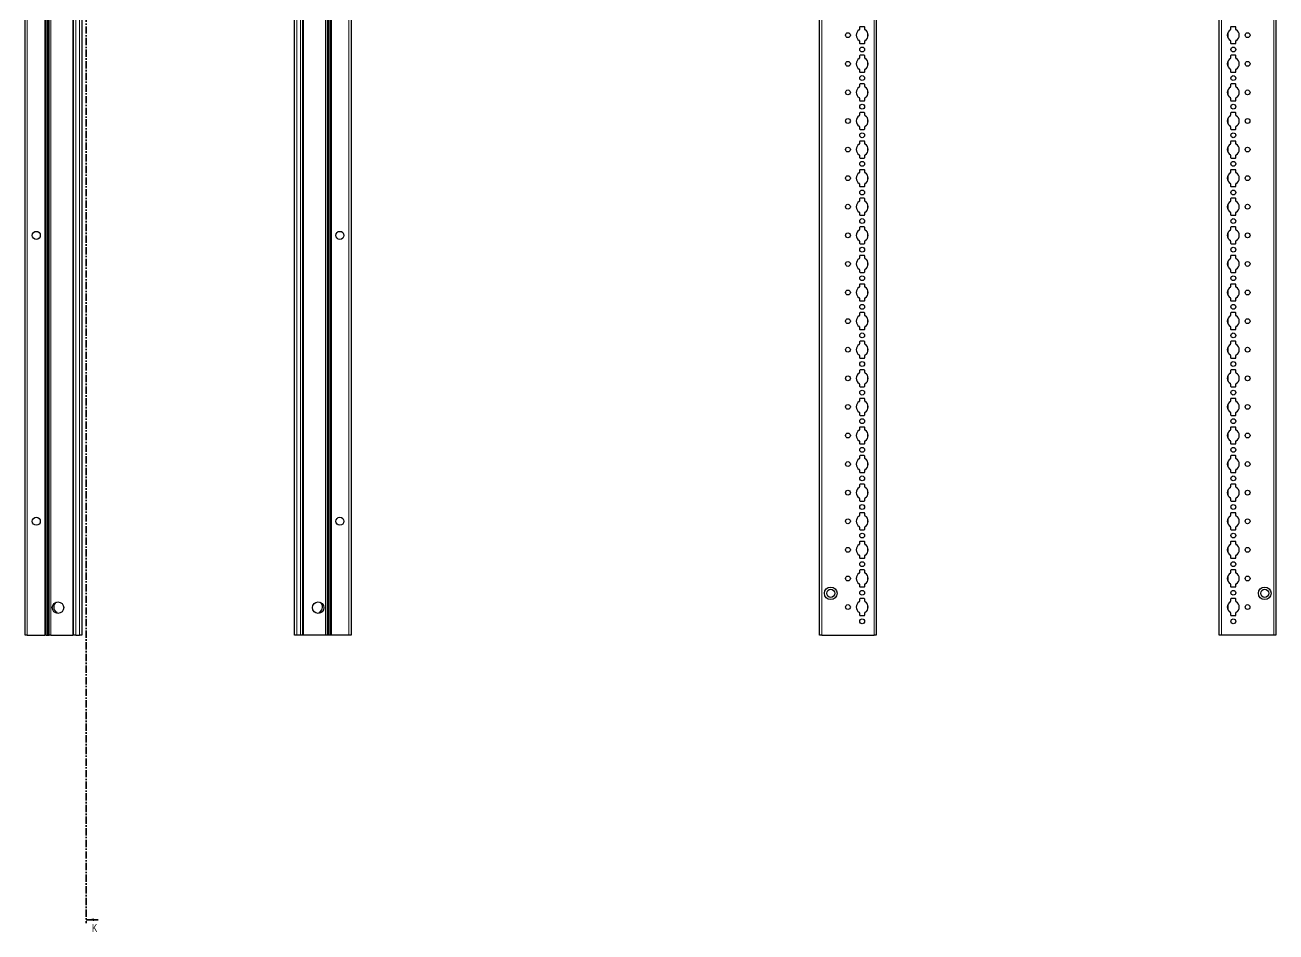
# Model space of a CAD drawing. Header units: millimetres. Extents: x -199 to 1999, y -1547 to 1507.
# Drawn here: x 905 to 1999, y -1111 to -318 of the extents above; entities that cross this region are included whole.
import ezdxf

# ---------------------------------------------------------------- set-up
doc = ezdxf.new("R2010")
doc.units = ezdxf.units.MM
doc.linetypes.add('CENTER', pattern=[10.16, 6.35, -1.27, 1.27, -1.27])
doc.styles.add('SLDTEXTSTYLE0', font='TXT', dxfattribs={"width": 0.75})

msp = doc.modelspace()

# ---------------------------------------------------------------- linework, layer by layer
at = {"color": 7, "linetype": 'CENTER', "lineweight": 35}
msp.add_line((958.03, 1499.09), (958.03, -1103.67), dxfattribs=at)
at = {"color": 7, "linetype": 'Continuous', "lineweight": 25}
for p, q in [((904.6, -851.79), (904.6, 247.21)), ((924.39, 247.21), (924.39, -851.79)), ((924.43, 247.21), (924.43, -851.79)), ((947.1, -851.79), (947.1, 247.21)), ((954.3, 247.21), (954.3, -851.79)), ((1140.3, -851.79), (1140.3, 247.21)), ((1147.5, 247.21), (1147.5, -851.79)), ((1170.17, -851.79), (1170.17, 247.21)), ((1170.21, -851.79), (1170.21, 247.21)), ((1190, 247.21), (1190, -851.79)), ((1599.77, -851.79), (1599.77, 247.21)), ((1649.47, 247.21), (1649.47, -851.79)), ((1949.47, -851.79), (1949.47, 247.21)), ((1999.17, 247.21), (1999.17, -851.79)), ((922.6, -326.54), (922.6, -278.04)), ((1172, -278.04), (1172, -326.54)), ((922.66, -326.65), (922.6, -326.54)), ((922.6, -326.54), (922.6, -328.04)), ((922.6, -328.04), (922.66, -327.94)), ((922.6, -376.54), (922.6, -328.04)), ((922.66, -327.94), (922.66, -326.65)), ((1172, -326.54), (1171.94, -326.65)), ((1171.94, -326.65), (1171.94, -327.94)), ((1171.94, -327.94), (1172, -328.04)), ((1172, -328.04), (1172, -326.54)), ((1172, -328.04), (1172, -376.54)), ((1634.82, -320.39), (1634.82, -322.27)), ((1638.92, -319.89), (1635.32, -319.89)), ((1639.42, -322.27), (1639.42, -320.39)), ((1959.52, -320.39), (1959.52, -322.27)), ((1963.62, -319.89), (1960.02, -319.89)), ((1964.12, -322.27), (1964.12, -320.39)), ((1634.82, -332.32), (1634.82, -334.19)), ((1635.32, -334.69), (1638.92, -334.69)), ((1639.42, -334.19), (1639.42, -332.32)), ((1959.52, -332.32), (1959.52, -334.19)), ((1960.02, -334.69), (1963.62, -334.69)), ((1964.12, -334.19), (1964.12, -332.32)), ((1634.82, -345.39), (1634.82, -347.27)), ((1638.92, -344.89), (1635.32, -344.89)), ((1639.42, -347.27), (1639.42, -345.39)), ((1959.52, -345.39), (1959.52, -347.27)), ((1963.62, -344.89), (1960.02, -344.89)), ((1964.12, -347.27), (1964.12, -345.39)), ((1634.82, -357.32), (1634.82, -359.19)), ((1635.32, -359.69), (1638.92, -359.69)), ((1639.42, -359.19), (1639.42, -357.32)), ((1959.52, -357.32), (1959.52, -359.19)), ((1960.02, -359.69), (1963.62, -359.69)), ((1964.12, -359.19), (1964.12, -357.32)), ((1634.82, -370.39), (1634.82, -372.27)), ((1638.92, -369.89), (1635.32, -369.89)), ((1639.42, -372.27), (1639.42, -370.39)), ((1959.52, -370.39), (1959.52, -372.27)), ((1963.62, -369.89), (1960.02, -369.89)), ((1964.12, -372.27), (1964.12, -370.39)), ((922.66, -376.65), (922.6, -376.54)), ((922.6, -376.54), (922.6, -378.04)), ((922.6, -378.04), (922.66, -377.94)), ((922.6, -426.54), (922.6, -378.04)), ((922.66, -377.94), (922.66, -376.65)), ((1172, -376.54), (1171.94, -376.65)), ((1171.94, -376.65), (1171.94, -377.94)), ((1171.94, -377.94), (1172, -378.04)), ((1172, -378.04), (1172, -376.54)), ((1172, -378.04), (1172, -426.54)), ((1634.82, -382.32), (1634.82, -384.19)), ((1639.42, -384.19), (1639.42, -382.32)), ((1959.52, -382.32), (1959.52, -384.19)), ((1964.12, -384.19), (1964.12, -382.32)), ((1635.32, -384.69), (1638.92, -384.69)), ((1960.02, -384.69), (1963.62, -384.69)), ((1634.82, -395.39), (1634.82, -397.27)), ((1638.92, -394.89), (1635.32, -394.89)), ((1639.42, -397.27), (1639.42, -395.39)), ((1959.52, -395.39), (1959.52, -397.27)), ((1963.62, -394.89), (1960.02, -394.89)), ((1964.12, -397.27), (1964.12, -395.39)), ((1634.82, -407.32), (1634.82, -409.19)), ((1635.32, -409.69), (1638.92, -409.69)), ((1639.42, -409.19), (1639.42, -407.32)), ((1959.52, -407.32), (1959.52, -409.19)), ((1960.02, -409.69), (1963.62, -409.69)), ((1964.12, -409.19), (1964.12, -407.32)), ((922.66, -426.65), (922.6, -426.54)), ((922.6, -426.54), (922.6, -428.04)), ((922.66, -427.94), (922.66, -426.65)), ((1172, -426.54), (1171.94, -426.65)), ((1171.94, -426.65), (1171.94, -427.94)), ((1172, -428.04), (1172, -426.54)), ((1634.82, -420.39), (1634.82, -422.27)), ((1638.92, -419.89), (1635.32, -419.89)), ((1639.42, -422.27), (1639.42, -420.39)), ((1959.52, -420.39), (1959.52, -422.27)), ((1963.62, -419.89), (1960.02, -419.89)), ((1964.12, -422.27), (1964.12, -420.39)), ((922.6, -428.04), (922.66, -427.94)), ((922.6, -476.54), (922.6, -428.04)), ((1171.94, -427.94), (1172, -428.04)), ((1172, -428.04), (1172, -476.54)), ((1634.82, -432.32), (1634.82, -434.19)), ((1635.32, -434.69), (1638.92, -434.69)), ((1639.42, -434.19), (1639.42, -432.32)), ((1959.52, -432.32), (1959.52, -434.19)), ((1960.02, -434.69), (1963.62, -434.69)), ((1964.12, -434.19), (1964.12, -432.32)), ((1634.82, -445.39), (1634.82, -447.27)), ((1638.92, -444.89), (1635.32, -444.89)), ((1639.42, -447.27), (1639.42, -445.39)), ((1959.52, -445.39), (1959.52, -447.27)), ((1963.62, -444.89), (1960.02, -444.89)), ((1964.12, -447.27), (1964.12, -445.39)), ((1634.82, -457.32), (1634.82, -459.19)), ((1635.32, -459.69), (1638.92, -459.69)), ((1639.42, -459.19), (1639.42, -457.32)), ((1959.52, -457.32), (1959.52, -459.19)), ((1960.02, -459.69), (1963.62, -459.69)), ((1964.12, -459.19), (1964.12, -457.32)), ((1634.82, -470.39), (1634.82, -472.27)), ((1638.92, -469.89), (1635.32, -469.89)), ((1639.42, -472.27), (1639.42, -470.39)), ((1959.52, -470.39), (1959.52, -472.27)), ((1963.62, -469.89), (1960.02, -469.89)), ((1964.12, -472.27), (1964.12, -470.39)), ((922.66, -476.65), (922.6, -476.54)), ((922.6, -476.54), (922.6, -478.04)), ((922.6, -478.04), (922.66, -477.94)), ((922.6, -526.54), (922.6, -478.04)), ((922.66, -477.94), (922.66, -476.65)), ((1172, -476.54), (1171.94, -476.65)), ((1171.94, -476.65), (1171.94, -477.94)), ((1171.94, -477.94), (1172, -478.04)), ((1172, -478.04), (1172, -476.54)), ((1172, -478.04), (1172, -526.54)), ((1634.82, -482.32), (1634.82, -484.19)), ((1635.32, -484.69), (1638.92, -484.69)), ((1639.42, -484.19), (1639.42, -482.32)), ((1959.52, -482.32), (1959.52, -484.19)), ((1960.02, -484.69), (1963.62, -484.69)), ((1964.12, -484.19), (1964.12, -482.32)), ((1634.82, -495.39), (1634.82, -497.27)), ((1638.92, -494.89), (1635.32, -494.89)), ((1639.42, -497.27), (1639.42, -495.39)), ((1959.52, -495.39), (1959.52, -497.27)), ((1963.62, -494.89), (1960.02, -494.89)), ((1964.12, -497.27), (1964.12, -495.39)), ((1634.82, -507.32), (1634.82, -509.19)), ((1635.32, -509.69), (1638.92, -509.69)), ((1639.42, -509.19), (1639.42, -507.32)), ((1959.52, -507.32), (1959.52, -509.19)), ((1960.02, -509.69), (1963.62, -509.69)), ((1964.12, -509.19), (1964.12, -507.32)), ((1634.82, -520.39), (1634.82, -522.27)), ((1638.92, -519.89), (1635.32, -519.89)), ((1639.42, -522.27), (1639.42, -520.39)), ((1959.52, -520.39), (1959.52, -522.27)), ((1963.62, -519.89), (1960.02, -519.89)), ((1964.12, -522.27), (1964.12, -520.39)), ((922.66, -526.65), (922.6, -526.54)), ((922.6, -526.54), (922.6, -528.04)), ((922.6, -528.04), (922.66, -527.94)), ((922.6, -576.54), (922.6, -528.04)), ((922.66, -527.94), (922.66, -526.65)), ((1172, -526.54), (1171.94, -526.65)), ((1171.94, -526.65), (1171.94, -527.94)), ((1171.94, -527.94), (1172, -528.04)), ((1172, -528.04), (1172, -526.54)), ((1172, -528.04), (1172, -576.54)), ((1634.82, -532.32), (1634.82, -534.19)), ((1635.32, -534.69), (1638.92, -534.69)), ((1639.42, -534.19), (1639.42, -532.32)), ((1959.52, -532.32), (1959.52, -534.19)), ((1960.02, -534.69), (1963.62, -534.69)), ((1964.12, -534.19), (1964.12, -532.32)), ((1634.82, -545.39), (1634.82, -547.27)), ((1638.92, -544.89), (1635.32, -544.89)), ((1639.42, -547.27), (1639.42, -545.39)), ((1959.52, -545.39), (1959.52, -547.27)), ((1963.62, -544.89), (1960.02, -544.89)), ((1964.12, -547.27), (1964.12, -545.39)), ((1634.82, -557.32), (1634.82, -559.19)), ((1639.42, -559.19), (1639.42, -557.32)), ((1959.52, -557.32), (1959.52, -559.19)), ((1964.12, -559.19), (1964.12, -557.32)), ((1635.32, -559.69), (1638.92, -559.69)), ((1960.02, -559.69), (1963.62, -559.69)), ((922.66, -576.65), (922.6, -576.54)), ((922.6, -576.54), (922.6, -578.04)), ((922.6, -578.04), (922.66, -577.94)), ((922.6, -626.54), (922.6, -578.04)), ((922.66, -577.94), (922.66, -576.65)), ((1172, -576.54), (1171.94, -576.65)), ((1171.94, -576.65), (1171.94, -577.94)), ((1171.94, -577.94), (1172, -578.04)), ((1172, -578.04), (1172, -576.54)), ((1172, -578.04), (1172, -626.54)), ((1634.82, -570.39), (1634.82, -572.27)), ((1638.92, -569.89), (1635.32, -569.89)), ((1639.42, -572.27), (1639.42, -570.39)), ((1959.52, -570.39), (1959.52, -572.27)), ((1963.62, -569.89), (1960.02, -569.89)), ((1964.12, -572.27), (1964.12, -570.39)), ((1634.82, -582.32), (1634.82, -584.19)), ((1635.32, -584.69), (1638.92, -584.69)), ((1639.42, -584.19), (1639.42, -582.32)), ((1959.52, -582.32), (1959.52, -584.19)), ((1960.02, -584.69), (1963.62, -584.69)), ((1964.12, -584.19), (1964.12, -582.32)), ((1634.82, -595.39), (1634.82, -597.27)), ((1638.92, -594.89), (1635.32, -594.89)), ((1639.42, -597.27), (1639.42, -595.39)), ((1959.52, -595.39), (1959.52, -597.27)), ((1963.62, -594.89), (1960.02, -594.89)), ((1964.12, -597.27), (1964.12, -595.39)), ((1634.82, -607.32), (1634.82, -609.19)), ((1635.32, -609.69), (1638.92, -609.69)), ((1639.42, -609.19), (1639.42, -607.32)), ((1959.52, -607.32), (1959.52, -609.19)), ((1960.02, -609.69), (1963.62, -609.69)), ((1964.12, -609.19), (1964.12, -607.32)), ((1634.82, -620.39), (1634.82, -622.27)), ((1638.92, -619.89), (1635.32, -619.89)), ((1639.42, -622.27), (1639.42, -620.39)), ((1959.52, -620.39), (1959.52, -622.27)), ((1963.62, -619.89), (1960.02, -619.89)), ((1964.12, -622.27), (1964.12, -620.39)), ((922.66, -626.65), (922.6, -626.54)), ((922.6, -626.54), (922.6, -628.04)), ((922.6, -628.04), (922.66, -627.94)), ((922.6, -676.54), (922.6, -628.04)), ((922.66, -627.94), (922.66, -626.65)), ((1172, -626.54), (1171.94, -626.65)), ((1171.94, -626.65), (1171.94, -627.94)), ((1171.94, -627.94), (1172, -628.04)), ((1172, -628.04), (1172, -626.54)), ((1172, -628.04), (1172, -676.54)), ((1634.82, -632.32), (1634.82, -634.19)), ((1635.32, -634.69), (1638.92, -634.69)), ((1639.42, -634.19), (1639.42, -632.32)), ((1959.52, -632.32), (1959.52, -634.19)), ((1960.02, -634.69), (1963.62, -634.69)), ((1964.12, -634.19), (1964.12, -632.32)), ((1634.82, -645.39), (1634.82, -647.27)), ((1638.92, -644.89), (1635.32, -644.89)), ((1639.42, -647.27), (1639.42, -645.39)), ((1959.52, -645.39), (1959.52, -647.27)), ((1963.62, -644.89), (1960.02, -644.89)), ((1964.12, -647.27), (1964.12, -645.39)), ((1634.82, -657.32), (1634.82, -659.19)), ((1635.32, -659.69), (1638.92, -659.69)), ((1639.42, -659.19), (1639.42, -657.32)), ((1959.52, -657.32), (1959.52, -659.19)), ((1960.02, -659.69), (1963.62, -659.69)), ((1964.12, -659.19), (1964.12, -657.32)), ((922.66, -676.65), (922.6, -676.54)), ((922.6, -676.54), (922.6, -678.04)), ((922.6, -678.04), (922.66, -677.94)), ((922.6, -726.54), (922.6, -678.04)), ((922.66, -677.94), (922.66, -676.65)), ((1172, -676.54), (1171.94, -676.65)), ((1171.94, -676.65), (1171.94, -677.94)), ((1171.94, -677.94), (1172, -678.04)), ((1172, -678.04), (1172, -676.54)), ((1172, -678.04), (1172, -726.54)), ((1634.82, -670.39), (1634.82, -672.27)), ((1638.92, -669.89), (1635.32, -669.89)), ((1639.42, -672.27), (1639.42, -670.39)), ((1959.52, -670.39), (1959.52, -672.27)), ((1963.62, -669.89), (1960.02, -669.89)), ((1964.12, -672.27), (1964.12, -670.39)), ((1634.82, -682.32), (1634.82, -684.19)), ((1635.32, -684.69), (1638.92, -684.69)), ((1639.42, -684.19), (1639.42, -682.32)), ((1959.52, -682.32), (1959.52, -684.19)), ((1960.02, -684.69), (1963.62, -684.69)), ((1964.12, -684.19), (1964.12, -682.32)), ((1634.82, -695.39), (1634.82, -697.27)), ((1638.92, -694.89), (1635.32, -694.89)), ((1639.42, -697.27), (1639.42, -695.39)), ((1959.52, -695.39), (1959.52, -697.27)), ((1963.62, -694.89), (1960.02, -694.89)), ((1964.12, -697.27), (1964.12, -695.39)), ((1634.82, -707.32), (1634.82, -709.19)), ((1635.32, -709.69), (1638.92, -709.69)), ((1639.42, -709.19), (1639.42, -707.32)), ((1959.52, -707.32), (1959.52, -709.19)), ((1960.02, -709.69), (1963.62, -709.69)), ((1964.12, -709.19), (1964.12, -707.32)), ((1634.82, -720.39), (1634.82, -722.27)), ((1638.92, -719.89), (1635.32, -719.89)), ((1639.42, -722.27), (1639.42, -720.39)), ((1959.52, -720.39), (1959.52, -722.27)), ((1963.62, -719.89), (1960.02, -719.89)), ((1964.12, -722.27), (1964.12, -720.39)), ((922.66, -726.65), (922.6, -726.54)), ((922.6, -726.54), (922.6, -728.04)), ((922.6, -728.04), (922.66, -727.94)), ((922.6, -776.54), (922.6, -728.04)), ((922.66, -727.94), (922.66, -726.65)), ((1172, -726.54), (1171.94, -726.65)), ((1171.94, -726.65), (1171.94, -727.94)), ((1171.94, -727.94), (1172, -728.04)), ((1172, -728.04), (1172, -726.54)), ((1172, -728.04), (1172, -776.54)), ((1634.82, -732.32), (1634.82, -734.19)), ((1639.42, -734.19), (1639.42, -732.32)), ((1959.52, -732.32), (1959.52, -734.19)), ((1964.12, -734.19), (1964.12, -732.32)), ((1635.32, -734.69), (1638.92, -734.69)), ((1960.02, -734.69), (1963.62, -734.69)), ((1634.82, -745.39), (1634.82, -747.27)), ((1638.92, -744.89), (1635.32, -744.89)), ((1639.42, -747.27), (1639.42, -745.39)), ((1959.52, -745.39), (1959.52, -747.27)), ((1963.62, -744.89), (1960.02, -744.89)), ((1964.12, -747.27), (1964.12, -745.39)), ((1634.82, -757.32), (1634.82, -759.19)), ((1635.32, -759.69), (1638.92, -759.69)), ((1639.42, -759.19), (1639.42, -757.32)), ((1959.52, -757.32), (1959.52, -759.19)), ((1960.02, -759.69), (1963.62, -759.69)), ((1964.12, -759.19), (1964.12, -757.32)), ((922.66, -776.65), (922.6, -776.54)), ((922.6, -776.54), (922.6, -778.04)), ((922.66, -777.94), (922.66, -776.65)), ((1172, -776.54), (1171.94, -776.65)), ((1171.94, -776.65), (1171.94, -777.94)), ((1172, -778.04), (1172, -776.54)), ((1634.82, -770.39), (1634.82, -772.27)), ((1638.92, -769.89), (1635.32, -769.89)), ((1639.42, -772.27), (1639.42, -770.39)), ((1959.52, -770.39), (1959.52, -772.27)), ((1963.62, -769.89), (1960.02, -769.89)), ((1964.12, -772.27), (1964.12, -770.39)), ((922.6, -778.04), (922.66, -777.94)), ((922.6, -826.54), (922.6, -778.04)), ((1171.94, -777.94), (1172, -778.04)), ((1172, -778.04), (1172, -826.54)), ((1634.82, -782.32), (1634.82, -784.19)), ((1635.32, -784.69), (1638.92, -784.69)), ((1639.42, -784.19), (1639.42, -782.32)), ((1959.52, -782.32), (1959.52, -784.19)), ((1960.02, -784.69), (1963.62, -784.69)), ((1964.12, -784.19), (1964.12, -782.32)), ((1634.82, -795.39), (1634.82, -797.27)), ((1638.92, -794.89), (1635.32, -794.89)), ((1639.42, -797.27), (1639.42, -795.39)), ((1959.52, -795.39), (1959.52, -797.27)), ((1963.62, -794.89), (1960.02, -794.89)), ((1964.12, -797.27), (1964.12, -795.39)), ((1634.82, -807.32), (1634.82, -809.19)), ((1635.32, -809.69), (1638.92, -809.69)), ((1639.42, -809.19), (1639.42, -807.32)), ((1959.52, -807.32), (1959.52, -809.19)), ((1960.02, -809.69), (1963.62, -809.69)), ((1964.12, -809.19), (1964.12, -807.32)), ((1634.82, -820.39), (1634.82, -822.27)), ((1638.92, -819.89), (1635.32, -819.89)), ((1639.42, -822.27), (1639.42, -820.39)), ((1959.52, -820.39), (1959.52, -822.27)), ((1963.62, -819.89), (1960.02, -819.89)), ((1964.12, -822.27), (1964.12, -820.39)), ((922.66, -826.65), (922.6, -826.54)), ((922.6, -826.54), (922.6, -828.04)), ((922.6, -828.04), (922.66, -827.94)), ((922.6, -851.79), (922.6, -828.04)), ((922.66, -827.94), (922.66, -826.65)), ((1172, -826.54), (1171.94, -826.65)), ((1171.94, -826.65), (1171.94, -827.94)), ((1171.94, -827.94), (1172, -828.04)), ((1172, -828.04), (1172, -826.54)), ((1172, -828.04), (1172, -851.79)), ((932.65, -832.73), (932.65, -832.32)), ((1161.95, -832.32), (1161.95, -832.73)), ((1634.82, -832.32), (1634.82, -834.19)), ((1635.32, -834.69), (1638.92, -834.69)), ((1639.42, -834.19), (1639.42, -832.32)), ((1959.52, -832.32), (1959.52, -834.19)), ((1960.02, -834.69), (1963.62, -834.69)), ((1964.12, -834.19), (1964.12, -832.32)), ((906.6, -851.79), (904.6, -851.79)), ((906.6, -851.79), (921.95, -851.79)), ((922.6, -851.79), (921.95, -851.79)), ((923.19, -851.79), (922.6, -851.79)), ((923.19, -851.79), (924.39, -851.79)), ((924.39, -851.79), (924.43, -851.79)), ((924.43, -851.79), (925.63, -851.79)), ((927.05, -851.79), (925.63, -851.79)), ((927.05, -851.79), (946.45, -851.79)), ((947.1, -851.79), (946.45, -851.79)), ((949.1, -851.79), (947.1, -851.79)), ((949.1, -851.79), (952.3, -851.79)), ((954.3, -851.79), (952.3, -851.79)), ((1142.3, -851.79), (1140.3, -851.79)), ((1145.5, -851.79), (1142.3, -851.79)), ((1147.5, -851.79), (1145.5, -851.79)), ((1148.15, -851.79), (1147.5, -851.79)), ((1167.55, -851.79), (1148.15, -851.79)), ((1168.97, -851.79), (1167.55, -851.79)), ((1170.17, -851.79), (1168.97, -851.79)), ((1170.21, -851.79), (1170.17, -851.79)), ((1171.42, -851.79), (1170.21, -851.79)), ((1172, -851.79), (1171.42, -851.79)), ((1172.65, -851.79), (1172, -851.79)), ((1188, -851.79), (1172.65, -851.79)), ((1190, -851.79), (1188, -851.79)), ((1601.77, -851.79), (1599.77, -851.79)), ((1601.77, -851.79), (1647.47, -851.79)), ((1649.47, -851.79), (1647.47, -851.79)), ((1951.47, -851.79), (1949.47, -851.79)), ((1997.17, -851.79), (1951.47, -851.79)), ((1999.17, -851.79), (1997.17, -851.79))]:
    msp.add_line(p, q, dxfattribs=at)
at = {"color": 8, "linetype": 'Continuous', "lineweight": 18}
for p, q in [((906.6, 247.21), (906.6, -851.79)), ((921.95, -851.79), (921.95, 247.21)), ((923.19, 247.21), (923.19, -851.79)), ((925.63, -851.79), (925.63, 247.21)), ((927.05, 247.21), (927.05, -851.79)), ((946.45, -851.79), (946.45, 247.21)), ((949.1, 247.21), (949.1, -851.79)), ((952.3, -851.79), (952.3, 247.21)), ((1142.3, 247.21), (1142.3, -851.79)), ((1145.5, -851.79), (1145.5, 247.21)), ((1148.15, 247.21), (1148.15, -851.79)), ((1167.55, -851.79), (1167.55, 247.21)), ((1168.97, 247.21), (1168.97, -851.79)), ((1171.42, -851.79), (1171.42, 247.21)), ((1172.65, 247.21), (1172.65, -851.79)), ((1188, -851.79), (1188, 247.21)), ((1601.77, 247.21), (1601.77, -851.79)), ((1647.47, -851.79), (1647.47, 247.21)), ((1951.47, 247.21), (1951.47, -851.79)), ((1997.17, -851.79), (1997.17, 247.21)), ((1641.62, -330), (1641.62, -324.59)), ((1957.32, -324.59), (1957.32, -330)), ((1641.62, -355), (1641.62, -349.59)), ((1957.32, -349.59), (1957.32, -355)), ((1641.62, -380), (1641.62, -374.59)), ((1957.32, -374.59), (1957.32, -380)), ((1641.62, -405), (1641.62, -399.59)), ((1957.32, -399.59), (1957.32, -405)), ((1641.62, -430), (1641.62, -424.59)), ((1957.32, -424.59), (1957.32, -430)), ((1641.62, -455), (1641.62, -449.59)), ((1957.32, -449.59), (1957.32, -455)), ((1641.62, -480), (1641.62, -474.59)), ((1957.32, -474.59), (1957.32, -480)), ((1641.62, -505), (1641.62, -499.59)), ((1957.32, -499.59), (1957.32, -505)), ((1641.62, -530), (1641.62, -524.59)), ((1957.32, -524.59), (1957.32, -530)), ((1641.62, -555), (1641.62, -549.59)), ((1957.32, -549.59), (1957.32, -555)), ((1641.62, -580), (1641.62, -574.59)), ((1957.32, -574.59), (1957.32, -580)), ((1641.62, -605), (1641.62, -599.59)), ((1957.32, -599.59), (1957.32, -605)), ((1641.62, -630), (1641.62, -624.59)), ((1957.32, -624.59), (1957.32, -630)), ((1641.62, -655), (1641.62, -649.59)), ((1957.32, -649.59), (1957.32, -655)), ((1641.62, -680), (1641.62, -674.59)), ((1957.32, -674.59), (1957.32, -680)), ((1641.62, -705), (1641.62, -699.59)), ((1957.32, -699.59), (1957.32, -705)), ((1641.62, -730), (1641.62, -724.59)), ((1957.32, -724.59), (1957.32, -730)), ((1641.62, -755), (1641.62, -749.59)), ((1957.32, -749.59), (1957.32, -755)), ((1641.62, -780), (1641.62, -774.59)), ((1957.32, -774.59), (1957.32, -780)), ((1641.62, -805), (1641.62, -799.59)), ((1957.32, -799.59), (1957.32, -805)), ((1641.62, -830), (1641.62, -824.59)), ((1957.32, -824.59), (1957.32, -830))]:
    msp.add_line(p, q, dxfattribs=at)
at = {"color": 7, "linetype": 'Continuous', "lineweight": 35}
msp.add_line((968.67, -1100.67), (958.03, -1100.67), dxfattribs=at)
at = {"color": 7, "linetype": 'Continuous', "lineweight": 25}
for centre, radius in [((1624.62, -327.29), 2.12), ((1974.32, -327.29), 2.12), ((1637.12, -339.79), 2.12), ((1961.82, -339.79), 2.12), ((1624.62, -352.29), 2.12), ((1974.32, -352.29), 2.12), ((1637.12, -364.79), 2.12), ((1961.82, -364.79), 2.12), ((1624.62, -377.29), 2.12), ((1974.32, -377.29), 2.12), ((1637.12, -389.79), 2.12), ((1961.82, -389.79), 2.12), ((1624.62, -402.29), 2.12), ((1974.32, -402.29), 2.12), ((1637.12, -414.79), 2.12), ((1961.82, -414.79), 2.12), ((1624.62, -427.29), 2.12), ((1974.32, -427.29), 2.12), ((1637.12, -439.79), 2.12), ((1961.82, -439.79), 2.12), ((1624.62, -452.29), 2.12), ((1974.32, -452.29), 2.12), ((1637.12, -464.79), 2.12), ((1961.82, -464.79), 2.12), ((1624.62, -477.29), 2.12), ((1974.32, -477.29), 2.12), ((1637.12, -489.79), 2.12), ((1961.82, -489.79), 2.12), ((914.5, -502.29), 3.5), ((1180.1, -502.29), 3.5), ((1624.62, -502.29), 2.12), ((1974.32, -502.29), 2.12), ((1637.12, -514.79), 2.12), ((1961.82, -514.79), 2.12), ((1624.62, -527.29), 2.12), ((1974.32, -527.29), 2.12), ((1637.12, -539.79), 2.12), ((1961.82, -539.79), 2.12), ((1624.62, -552.29), 2.12), ((1974.32, -552.29), 2.12), ((1637.12, -564.79), 2.12), ((1961.82, -564.79), 2.12), ((1624.62, -577.29), 2.12), ((1974.32, -577.29), 2.12), ((1637.12, -589.79), 2.12), ((1961.82, -589.79), 2.12), ((1624.62, -602.29), 2.12), ((1974.32, -602.29), 2.12), ((1637.12, -614.79), 2.12), ((1961.82, -614.79), 2.12), ((1624.62, -627.29), 2.12), ((1974.32, -627.29), 2.12), ((1637.12, -639.79), 2.12), ((1961.82, -639.79), 2.12), ((1624.62, -652.29), 2.12), ((1974.32, -652.29), 2.12), ((1637.12, -664.79), 2.12), ((1961.82, -664.79), 2.12), ((1624.62, -677.29), 2.12), ((1974.32, -677.29), 2.12), ((1637.12, -689.79), 2.12), ((1961.82, -689.79), 2.12), ((1624.62, -702.29), 2.12), ((1974.32, -702.29), 2.12), ((1637.12, -714.79), 2.12), ((1961.82, -714.79), 2.12), ((1624.62, -727.29), 2.12), ((1974.32, -727.29), 2.13), ((1637.12, -739.79), 2.12), ((1961.82, -739.79), 2.12), ((914.5, -752.29), 3.5), ((1180.1, -752.29), 3.5), ((1624.62, -752.29), 2.12), ((1974.32, -752.29), 2.13), ((1637.12, -764.79), 2.12), ((1961.82, -764.79), 2.12), ((1624.62, -777.29), 2.12), ((1974.32, -777.29), 2.13), ((1637.12, -789.79), 2.12), ((1961.82, -789.79), 2.12), ((1609.62, -815.29), 5.5), ((1624.62, -802.29), 2.12), ((1974.32, -802.29), 2.12), ((1989.32, -815.29), 5.5), ((1609.62, -815.29), 3.5), ((1637.12, -814.79), 2.12), ((1961.82, -814.79), 2.12), ((1989.32, -815.29), 3.5), ((933.45, -827.79), 5), ((1161.15, -827.79), 5), ((1624.62, -827.29), 2.12), ((1974.32, -827.29), 2.12), ((1637.12, -839.79), 2.12), ((1961.82, -839.79), 2.12)]:
    msp.add_circle(centre, radius, dxfattribs=at)
for centre, radius, start, end in [((1637.12, -327.29), 5.25, 119.14074, 240.85926), ((1634.32, -322.27), 0.5, 299.14074, 0), ((1635.32, -320.39), 0.5, 90, 180), ((1638.92, -320.39), 0.5, 0, 90), ((1639.92, -322.27), 0.5, 180, 240.85926), ((1637.12, -327.29), 5.25, 299.14074, 60.85926), ((1961.82, -327.29), 5.25, 119.14074, 240.85926), ((1959.02, -322.27), 0.5, 299.14074, 0), ((1960.02, -320.39), 0.5, 90, 180), ((1963.62, -320.39), 0.5, 0, 90), ((1964.62, -322.27), 0.5, 180, 240.85926), ((1961.82, -327.29), 5.25, 299.14074, 60.85926), ((1634.32, -332.32), 0.5, 0, 60.85926), ((1635.32, -334.19), 0.5, 180, 270), ((1638.92, -334.19), 0.5, 270, 0), ((1639.92, -332.32), 0.5, 119.14074, 180), ((1959.02, -332.32), 0.5, 0, 60.85926), ((1960.02, -334.19), 0.5, 180, 270), ((1963.62, -334.19), 0.5, 270, 0), ((1964.62, -332.32), 0.5, 119.14074, 180), ((1637.12, -352.29), 5.25, 119.14074, 240.85926), ((1634.32, -347.27), 0.5, 299.14074, 0), ((1635.32, -345.39), 0.5, 90, 180), ((1638.92, -345.39), 0.5, 0, 90), ((1639.92, -347.27), 0.5, 180, 240.85926), ((1637.12, -352.29), 5.25, 299.14074, 60.85926), ((1961.82, -352.29), 5.25, 119.14074, 240.85926), ((1959.02, -347.27), 0.5, 299.14074, 0), ((1960.02, -345.39), 0.5, 90, 180), ((1963.62, -345.39), 0.5, 0, 90), ((1964.62, -347.27), 0.5, 180, 240.85926), ((1961.82, -352.29), 5.25, 299.14074, 60.85926), ((1634.32, -357.32), 0.5, 0, 60.85926), ((1635.32, -359.19), 0.5, 180, 270), ((1638.92, -359.19), 0.5, 270, 0), ((1639.92, -357.32), 0.5, 119.14074, 180), ((1959.02, -357.32), 0.5, 0, 60.85926), ((1960.02, -359.19), 0.5, 180, 270), ((1963.62, -359.19), 0.5, 270, 0), ((1964.62, -357.32), 0.5, 119.14074, 180), ((1635.32, -370.39), 0.5, 90, 180), ((1638.92, -370.39), 0.5, 0, 90), ((1960.02, -370.39), 0.5, 90, 180), ((1963.62, -370.39), 0.5, 0, 90), ((1637.12, -377.29), 5.25, 119.14074, 240.85926), ((1634.32, -372.27), 0.5, 299.14074, 0), ((1634.32, -382.32), 0.5, 0, 60.85926), ((1639.92, -372.27), 0.5, 180, 240.85926), ((1639.92, -382.32), 0.5, 119.14074, 180), ((1637.12, -377.29), 5.25, 299.14074, 60.85926), ((1961.82, -377.29), 5.25, 119.14074, 240.85926), ((1959.02, -372.27), 0.5, 299.14074, 0), ((1959.02, -382.32), 0.5, 0, 60.85926), ((1964.62, -372.27), 0.5, 180, 240.85926), ((1964.62, -382.32), 0.5, 119.14074, 180), ((1961.82, -377.29), 5.25, 299.14074, 60.85926), ((1635.32, -384.19), 0.5, 180, 270), ((1638.92, -384.19), 0.5, 270, 0), ((1960.02, -384.19), 0.5, 180, 270), ((1963.62, -384.19), 0.5, 270, 0), ((1637.12, -402.29), 5.25, 119.14074, 240.85926), ((1634.32, -397.27), 0.5, 299.14074, 0), ((1635.32, -395.39), 0.5, 90, 180), ((1638.92, -395.39), 0.5, 0, 90), ((1639.92, -397.27), 0.5, 180, 240.85926), ((1637.12, -402.29), 5.25, 299.14074, 60.85926), ((1961.82, -402.29), 5.25, 119.14074, 240.85926), ((1959.02, -397.27), 0.5, 299.14074, 0), ((1960.02, -395.39), 0.5, 90, 180), ((1963.62, -395.39), 0.5, 0, 90), ((1964.62, -397.27), 0.5, 180, 240.85926), ((1961.82, -402.29), 5.25, 299.14074, 60.85926), ((1634.32, -407.32), 0.5, 0, 60.85926), ((1635.32, -409.19), 0.5, 180, 270), ((1638.92, -409.19), 0.5, 270, 0), ((1639.92, -407.32), 0.5, 119.14074, 180), ((1959.02, -407.32), 0.5, 0, 60.85926), ((1960.02, -409.19), 0.5, 180, 270), ((1963.62, -409.19), 0.5, 270, 0), ((1964.62, -407.32), 0.5, 119.14074, 180), ((1637.12, -427.29), 5.25, 119.14074, 240.85926), ((1634.32, -422.27), 0.5, 299.14074, 0), ((1635.32, -420.39), 0.5, 90, 180), ((1638.92, -420.39), 0.5, 0, 90), ((1639.92, -422.27), 0.5, 180, 240.85926), ((1637.12, -427.29), 5.25, 299.14074, 60.85926), ((1961.82, -427.29), 5.25, 119.14074, 240.85926), ((1959.02, -422.27), 0.5, 299.14074, 0), ((1960.02, -420.39), 0.5, 90, 180), ((1963.62, -420.39), 0.5, 0, 90), ((1964.62, -422.27), 0.5, 180, 240.85926), ((1961.82, -427.29), 5.25, 299.14074, 60.85926), ((1634.32, -432.32), 0.5, 0, 60.85926), ((1635.32, -434.19), 0.5, 180, 270), ((1638.92, -434.19), 0.5, 270, 0), ((1639.92, -432.32), 0.5, 119.14074, 180), ((1959.02, -432.32), 0.5, 0, 60.85926), ((1960.02, -434.19), 0.5, 180, 270), ((1963.62, -434.19), 0.5, 270, 0), ((1964.62, -432.32), 0.5, 119.14074, 180), ((1637.12, -452.29), 5.25, 119.14074, 240.85926), ((1634.32, -447.27), 0.5, 299.14074, 0), ((1635.32, -445.39), 0.5, 90, 180), ((1638.92, -445.39), 0.5, 0, 90), ((1639.92, -447.27), 0.5, 180, 240.85926), ((1637.12, -452.29), 5.25, 299.14074, 60.85926), ((1961.82, -452.29), 5.25, 119.14074, 240.85926), ((1959.02, -447.27), 0.5, 299.14074, 0), ((1960.02, -445.39), 0.5, 90, 180), ((1963.62, -445.39), 0.5, 0, 90), ((1964.62, -447.27), 0.5, 180, 240.85926), ((1961.82, -452.29), 5.25, 299.14074, 60.85926), ((1634.32, -457.32), 0.5, 0, 60.85926), ((1635.32, -459.19), 0.5, 180, 270), ((1638.92, -459.19), 0.5, 270, 0), ((1639.92, -457.32), 0.5, 119.14074, 180), ((1959.02, -457.32), 0.5, 0, 60.85926), ((1960.02, -459.19), 0.5, 180, 270), ((1963.62, -459.19), 0.5, 270, 0), ((1964.62, -457.32), 0.5, 119.14074, 180), ((1635.32, -470.39), 0.5, 90, 180), ((1638.92, -470.39), 0.5, 0, 90), ((1960.02, -470.39), 0.5, 90, 180), ((1963.62, -470.39), 0.5, 0, 90), ((1637.12, -477.29), 5.25, 119.14074, 240.85926), ((1634.32, -472.27), 0.5, 299.14074, 0), ((1639.92, -472.27), 0.5, 180, 240.85926), ((1637.12, -477.29), 5.25, 299.14074, 60.85926), ((1961.82, -477.29), 5.25, 119.14074, 240.85926), ((1959.02, -472.27), 0.5, 299.14074, 0), ((1964.62, -472.27), 0.5, 180, 240.85926), ((1961.82, -477.29), 5.25, 299.14074, 60.85926), ((1634.32, -482.32), 0.5, 0, 60.85926), ((1635.32, -484.19), 0.5, 180, 270), ((1638.92, -484.19), 0.5, 270, 0), ((1639.92, -482.32), 0.5, 119.14074, 180), ((1959.02, -482.32), 0.5, 0, 60.85926), ((1960.02, -484.19), 0.5, 180, 270), ((1963.62, -484.19), 0.5, 270, 0), ((1964.62, -482.32), 0.5, 119.14074, 180), ((1637.12, -502.29), 5.25, 119.14074, 240.85926), ((1634.32, -497.27), 0.5, 299.14074, 0), ((1635.32, -495.39), 0.5, 90, 180), ((1638.92, -495.39), 0.5, 0, 90), ((1639.92, -497.27), 0.5, 180, 240.85926), ((1637.12, -502.29), 5.25, 299.14074, 60.85926), ((1961.82, -502.29), 5.25, 119.14074, 240.85926), ((1959.02, -497.27), 0.5, 299.14074, 0), ((1960.02, -495.39), 0.5, 90, 180), ((1963.62, -495.39), 0.5, 0, 90), ((1964.62, -497.27), 0.5, 180, 240.85926), ((1961.82, -502.29), 5.25, 299.14074, 60.85926), ((1634.32, -507.32), 0.5, 0, 60.85926), ((1635.32, -509.19), 0.5, 180, 270), ((1638.92, -509.19), 0.5, 270, 0), ((1639.92, -507.32), 0.5, 119.14074, 180), ((1959.02, -507.32), 0.5, 0, 60.85926), ((1960.02, -509.19), 0.5, 180, 270), ((1963.62, -509.19), 0.5, 270, 0), ((1964.62, -507.32), 0.5, 119.14074, 180), ((1637.12, -527.29), 5.25, 119.14074, 240.85926), ((1634.32, -522.27), 0.5, 299.14074, 0), ((1635.32, -520.39), 0.5, 90, 180), ((1638.92, -520.39), 0.5, 0, 90), ((1639.92, -522.27), 0.5, 180, 240.85926), ((1637.12, -527.29), 5.25, 299.14074, 60.85926), ((1961.82, -527.29), 5.25, 119.14074, 240.85926), ((1959.02, -522.27), 0.5, 299.14074, 0), ((1960.02, -520.39), 0.5, 90, 180), ((1963.62, -520.39), 0.5, 0, 90), ((1964.62, -522.27), 0.5, 180, 240.85926), ((1961.82, -527.29), 5.25, 299.14074, 60.85926), ((1634.32, -532.32), 0.5, 0, 60.85926), ((1635.32, -534.19), 0.5, 180, 270), ((1638.92, -534.19), 0.5, 270, 0), ((1639.92, -532.32), 0.5, 119.14074, 180), ((1959.02, -532.32), 0.5, 0, 60.85926), ((1960.02, -534.19), 0.5, 180, 270), ((1963.62, -534.19), 0.5, 270, 0), ((1964.62, -532.32), 0.5, 119.14074, 180), ((1634.32, -547.27), 0.5, 299.14074, 0), ((1635.32, -545.39), 0.5, 90, 180), ((1638.92, -545.39), 0.5, 0, 90), ((1639.92, -547.27), 0.5, 180, 240.85926), ((1959.02, -547.27), 0.5, 299.14074, 0), ((1960.02, -545.39), 0.5, 90, 180), ((1963.62, -545.39), 0.5, 0, 90), ((1964.62, -547.27), 0.5, 180, 240.85926), ((1637.12, -552.29), 5.25, 119.14074, 240.85926), ((1634.32, -557.32), 0.5, 0, 60.85926), ((1639.92, -557.32), 0.5, 119.14074, 180), ((1637.12, -552.29), 5.25, 299.14074, 60.85926), ((1961.82, -552.29), 5.25, 119.14074, 240.85926), ((1959.02, -557.32), 0.5, 0, 60.85926), ((1964.62, -557.32), 0.5, 119.14074, 180), ((1961.82, -552.29), 5.25, 299.14074, 60.85926), ((1635.32, -559.19), 0.5, 180, 270), ((1638.92, -559.19), 0.5, 270, 0), ((1960.02, -559.19), 0.5, 180, 270), ((1963.62, -559.19), 0.5, 270, 0), ((1637.12, -577.29), 5.25, 119.14074, 240.85926), ((1634.32, -572.27), 0.5, 299.14074, 0), ((1635.32, -570.39), 0.5, 90, 180), ((1638.92, -570.39), 0.5, 0, 90), ((1639.92, -572.27), 0.5, 180, 240.85926), ((1637.12, -577.29), 5.25, 299.14074, 60.85926), ((1961.82, -577.29), 5.25, 119.14074, 240.85926), ((1959.02, -572.27), 0.5, 299.14074, 0), ((1960.02, -570.39), 0.5, 90, 180), ((1963.62, -570.39), 0.5, 0, 90), ((1964.62, -572.27), 0.5, 180, 240.85926), ((1961.82, -577.29), 5.25, 299.14074, 60.85926), ((1634.32, -582.32), 0.5, 0, 60.85926), ((1635.32, -584.19), 0.5, 180, 270), ((1638.92, -584.19), 0.5, 270, 0), ((1639.92, -582.32), 0.5, 119.14074, 180), ((1959.02, -582.32), 0.5, 0, 60.85926), ((1960.02, -584.19), 0.5, 180, 270), ((1963.62, -584.19), 0.5, 270, 0), ((1964.62, -582.32), 0.5, 119.14074, 180), ((1637.12, -602.29), 5.25, 119.14074, 240.85926), ((1634.32, -597.27), 0.5, 299.14074, 0), ((1635.32, -595.39), 0.5, 90, 180), ((1638.92, -595.39), 0.5, 0, 90), ((1639.92, -597.27), 0.5, 180, 240.85926), ((1637.12, -602.29), 5.25, 299.14074, 60.85926), ((1961.82, -602.29), 5.25, 119.14074, 240.85926), ((1959.02, -597.27), 0.5, 299.14074, 0), ((1960.02, -595.39), 0.5, 90, 180), ((1963.62, -595.39), 0.5, 0, 90), ((1964.62, -597.27), 0.5, 180, 240.85926), ((1961.82, -602.29), 5.25, 299.14074, 60.85926), ((1634.32, -607.32), 0.5, 0, 60.85926), ((1635.32, -609.19), 0.5, 180, 270), ((1638.92, -609.19), 0.5, 270, 0), ((1639.92, -607.32), 0.5, 119.14074, 180), ((1959.02, -607.32), 0.5, 0, 60.85926), ((1960.02, -609.19), 0.5, 180, 270), ((1963.62, -609.19), 0.5, 270, 0), ((1964.62, -607.32), 0.5, 119.14074, 180), ((1637.12, -627.29), 5.25, 119.14074, 240.85926), ((1634.32, -622.27), 0.5, 299.14074, 0), ((1635.32, -620.39), 0.5, 90, 180), ((1638.92, -620.39), 0.5, 0, 90), ((1639.92, -622.27), 0.5, 180, 240.85926), ((1637.12, -627.29), 5.25, 299.14074, 60.85926), ((1961.82, -627.29), 5.25, 119.14074, 240.85926), ((1959.02, -622.27), 0.5, 299.14074, 0), ((1960.02, -620.39), 0.5, 90, 180), ((1963.62, -620.39), 0.5, 0, 90), ((1964.62, -622.27), 0.5, 180, 240.85926), ((1961.82, -627.29), 5.25, 299.14074, 60.85926), ((1634.32, -632.32), 0.5, 0, 60.85926), ((1635.32, -634.19), 0.5, 180, 270), ((1638.92, -634.19), 0.5, 270, 0), ((1639.92, -632.32), 0.5, 119.14074, 180), ((1959.02, -632.32), 0.5, 0, 60.85926), ((1960.02, -634.19), 0.5, 180, 270), ((1963.62, -634.19), 0.5, 270, 0), ((1964.62, -632.32), 0.5, 119.14074, 180), ((1635.32, -645.39), 0.5, 90, 180), ((1638.92, -645.39), 0.5, 0, 90), ((1960.02, -645.39), 0.5, 90, 180), ((1963.62, -645.39), 0.5, 0, 90), ((1637.12, -652.29), 5.25, 119.14074, 240.85926), ((1634.32, -647.27), 0.5, 299.14074, 0), ((1639.92, -647.27), 0.5, 180, 240.85926), ((1637.12, -652.29), 5.25, 299.14074, 60.85926), ((1961.82, -652.29), 5.25, 119.14074, 240.85926), ((1959.02, -647.27), 0.5, 299.14074, 0), ((1964.62, -647.27), 0.5, 180, 240.85926), ((1961.82, -652.29), 5.25, 299.14074, 60.85926), ((1634.32, -657.32), 0.5, 0, 60.85926), ((1635.32, -659.19), 0.5, 180, 270), ((1638.92, -659.19), 0.5, 270, 0), ((1639.92, -657.32), 0.5, 119.14074, 180), ((1959.02, -657.32), 0.5, 0, 60.85926), ((1960.02, -659.19), 0.5, 180, 270), ((1963.62, -659.19), 0.5, 270, 0), ((1964.62, -657.32), 0.5, 119.14074, 180), ((1637.12, -677.29), 5.25, 119.14074, 240.85926), ((1634.32, -672.27), 0.5, 299.14074, 0), ((1635.32, -670.39), 0.5, 90, 180), ((1638.92, -670.39), 0.5, 0, 90), ((1639.92, -672.27), 0.5, 180, 240.85926), ((1637.12, -677.29), 5.25, 299.14074, 60.85926), ((1961.82, -677.29), 5.25, 119.14074, 240.85926), ((1959.02, -672.27), 0.5, 299.14074, 0), ((1960.02, -670.39), 0.5, 90, 180), ((1963.62, -670.39), 0.5, 0, 90), ((1964.62, -672.27), 0.5, 180, 240.85926), ((1961.82, -677.29), 5.25, 299.14074, 60.85926), ((1634.32, -682.32), 0.5, 0, 60.85926), ((1635.32, -684.19), 0.5, 180, 270), ((1638.92, -684.19), 0.5, 270, 0), ((1639.92, -682.32), 0.5, 119.14074, 180), ((1959.02, -682.32), 0.5, 0, 60.85926), ((1960.02, -684.19), 0.5, 180, 270), ((1963.62, -684.19), 0.5, 270, 0), ((1964.62, -682.32), 0.5, 119.14074, 180), ((1637.12, -702.29), 5.25, 119.14074, 240.85926), ((1634.32, -697.27), 0.5, 299.14074, 0), ((1635.32, -695.39), 0.5, 90, 180), ((1638.92, -695.39), 0.5, 0, 90), ((1639.92, -697.27), 0.5, 180, 240.85926), ((1637.12, -702.29), 5.25, 299.14074, 60.85926), ((1961.82, -702.29), 5.25, 119.14074, 240.85926), ((1959.02, -697.27), 0.5, 299.14074, 0), ((1960.02, -695.39), 0.5, 90, 180), ((1963.62, -695.39), 0.5, 0, 90), ((1964.62, -697.27), 0.5, 180, 240.85926), ((1961.82, -702.29), 5.25, 299.14074, 60.85926), ((1634.32, -707.32), 0.5, 0, 60.85926), ((1635.32, -709.19), 0.5, 180, 270), ((1638.92, -709.19), 0.5, 270, 0), ((1639.92, -707.32), 0.5, 119.14074, 180), ((1959.02, -707.32), 0.5, 0, 60.85926), ((1960.02, -709.19), 0.5, 180, 270), ((1963.62, -709.19), 0.5, 270, 0), ((1964.62, -707.32), 0.5, 119.14074, 180), ((1634.32, -722.27), 0.5, 299.14074, 0), ((1635.32, -720.39), 0.5, 90, 180), ((1638.92, -720.39), 0.5, 0, 90), ((1639.92, -722.27), 0.5, 180, 240.85926), ((1959.02, -722.27), 0.5, 299.14074, 0), ((1960.02, -720.39), 0.5, 90, 180), ((1963.62, -720.39), 0.5, 0, 90), ((1964.62, -722.27), 0.5, 180, 240.85926), ((1637.12, -727.29), 5.25, 119.14074, 240.85926), ((1634.32, -732.32), 0.5, 0, 60.85926), ((1639.92, -732.32), 0.5, 119.14074, 180), ((1637.12, -727.29), 5.25, 299.14074, 60.85926), ((1961.82, -727.29), 5.25, 119.14074, 240.85926), ((1959.02, -732.32), 0.5, 0, 60.85926), ((1964.62, -732.32), 0.5, 119.14074, 180), ((1961.82, -727.29), 5.25, 299.14074, 60.85926), ((1635.32, -734.19), 0.5, 180, 270), ((1638.92, -734.19), 0.5, 270, 0), ((1960.02, -734.19), 0.5, 180, 270), ((1963.62, -734.19), 0.5, 270, 0), ((1637.12, -752.29), 5.25, 119.14074, 240.85926), ((1634.32, -747.27), 0.5, 299.14074, 0), ((1635.32, -745.39), 0.5, 90, 180), ((1638.92, -745.39), 0.5, 0, 90), ((1639.92, -747.27), 0.5, 180, 240.85926), ((1637.12, -752.29), 5.25, 299.14074, 60.85926), ((1961.82, -752.29), 5.25, 119.14074, 240.85926), ((1959.02, -747.27), 0.5, 299.14074, 0), ((1960.02, -745.39), 0.5, 90, 180), ((1963.62, -745.39), 0.5, 0, 90), ((1964.62, -747.27), 0.5, 180, 240.85926), ((1961.82, -752.29), 5.25, 299.14074, 60.85926), ((1634.32, -757.32), 0.5, 0, 60.85926), ((1635.32, -759.19), 0.5, 180, 270), ((1638.92, -759.19), 0.5, 270, 0), ((1639.92, -757.32), 0.5, 119.14074, 180), ((1959.02, -757.32), 0.5, 0, 60.85926), ((1960.02, -759.19), 0.5, 180, 270), ((1963.62, -759.19), 0.5, 270, 0), ((1964.62, -757.32), 0.5, 119.14074, 180), ((1637.12, -777.29), 5.25, 119.14074, 240.85926), ((1634.32, -772.27), 0.5, 299.14074, 0), ((1635.32, -770.39), 0.5, 90, 180), ((1638.92, -770.39), 0.5, 0, 90), ((1639.92, -772.27), 0.5, 180, 240.85926), ((1637.12, -777.29), 5.25, 299.14074, 60.85926), ((1961.82, -777.29), 5.25, 119.14074, 240.85926), ((1959.02, -772.27), 0.5, 299.14074, 0), ((1960.02, -770.39), 0.5, 90, 180), ((1963.62, -770.39), 0.5, 0, 90), ((1964.62, -772.27), 0.5, 180, 240.85926), ((1961.82, -777.29), 5.25, 299.14074, 60.85926), ((1634.32, -782.32), 0.5, 0, 60.85926), ((1635.32, -784.19), 0.5, 180, 270), ((1638.92, -784.19), 0.5, 270, 0), ((1639.92, -782.32), 0.5, 119.14074, 180), ((1959.02, -782.32), 0.5, 0, 60.85926), ((1960.02, -784.19), 0.5, 180, 270), ((1963.62, -784.19), 0.5, 270, 0), ((1964.62, -782.32), 0.5, 119.14074, 180), ((1637.12, -802.29), 5.25, 119.14074, 240.85926), ((1634.32, -797.27), 0.5, 299.14074, 0), ((1635.32, -795.39), 0.5, 90, 180), ((1638.92, -795.39), 0.5, 0, 90), ((1639.92, -797.27), 0.5, 180, 240.85926), ((1637.12, -802.29), 5.25, 299.14074, 60.85926), ((1961.82, -802.29), 5.25, 119.14074, 240.85926), ((1959.02, -797.27), 0.5, 299.14074, 0), ((1960.02, -795.39), 0.5, 90, 180), ((1963.62, -795.39), 0.5, 0, 90), ((1964.62, -797.27), 0.5, 180, 240.85926), ((1961.82, -802.29), 5.25, 299.14074, 60.85926), ((1634.32, -807.32), 0.5, 0, 60.85926), ((1635.32, -809.19), 0.5, 180, 270), ((1638.92, -809.19), 0.5, 270, 0), ((1639.92, -807.32), 0.5, 119.14074, 180), ((1959.02, -807.32), 0.5, 0, 60.85926), ((1960.02, -809.19), 0.5, 180, 270), ((1963.62, -809.19), 0.5, 270, 0), ((1964.62, -807.32), 0.5, 119.14074, 180), ((1635.32, -820.39), 0.5, 90, 180), ((1638.92, -820.39), 0.5, 0, 90), ((1960.02, -820.39), 0.5, 90, 180), ((1963.62, -820.39), 0.5, 0, 90), ((934.95, -827.29), 5.25, 126.18914, 240.85926), ((1159.65, -827.29), 5.25, 299.14074, 53.81086), ((1637.12, -827.29), 5.25, 119.14074, 240.85926), ((1634.32, -822.27), 0.5, 299.14074, 0), ((1639.92, -822.27), 0.5, 180, 240.85926), ((1637.12, -827.29), 5.25, 299.14074, 60.85926), ((1961.82, -827.29), 5.25, 119.14074, 240.85926), ((1959.02, -822.27), 0.5, 299.14074, 0), ((1964.62, -822.27), 0.5, 180, 240.85926), ((1961.82, -827.29), 5.25, 299.14074, 60.85926), ((932.15, -832.32), 0.5, 0, 60.85926), ((1162.45, -832.32), 0.5, 119.14074, 180), ((1634.32, -832.32), 0.5, 0, 60.85926), ((1635.32, -834.19), 0.5, 180, 270), ((1638.92, -834.19), 0.5, 270, 0), ((1639.92, -832.32), 0.5, 119.14074, 180), ((1959.02, -832.32), 0.5, 0, 60.85926), ((1960.02, -834.19), 0.5, 180, 270), ((1963.62, -834.19), 0.5, 270, 0), ((1964.62, -832.32), 0.5, 119.14074, 180)]:
    msp.add_arc(centre, radius, start, end, dxfattribs=at)
at = {"color": 7, "linetype": 'Continuous', "lineweight": 35}
msp.add_solid([(958.03, -1100.67), (965.03, -1101.79), (965.03, -1099.55)], dxfattribs=at)

# ---------------------------------------------------------------- texts
at = {"color": 7, "linetype": 'Continuous', "insert": (963.17, -1104.37), "char_height": 7, "attachment_point": 1, "style": 'SLDTEXTSTYLE0'}
msp.add_mtext('K', dxfattribs=at)

doc.saveas('drawing.dxf')
